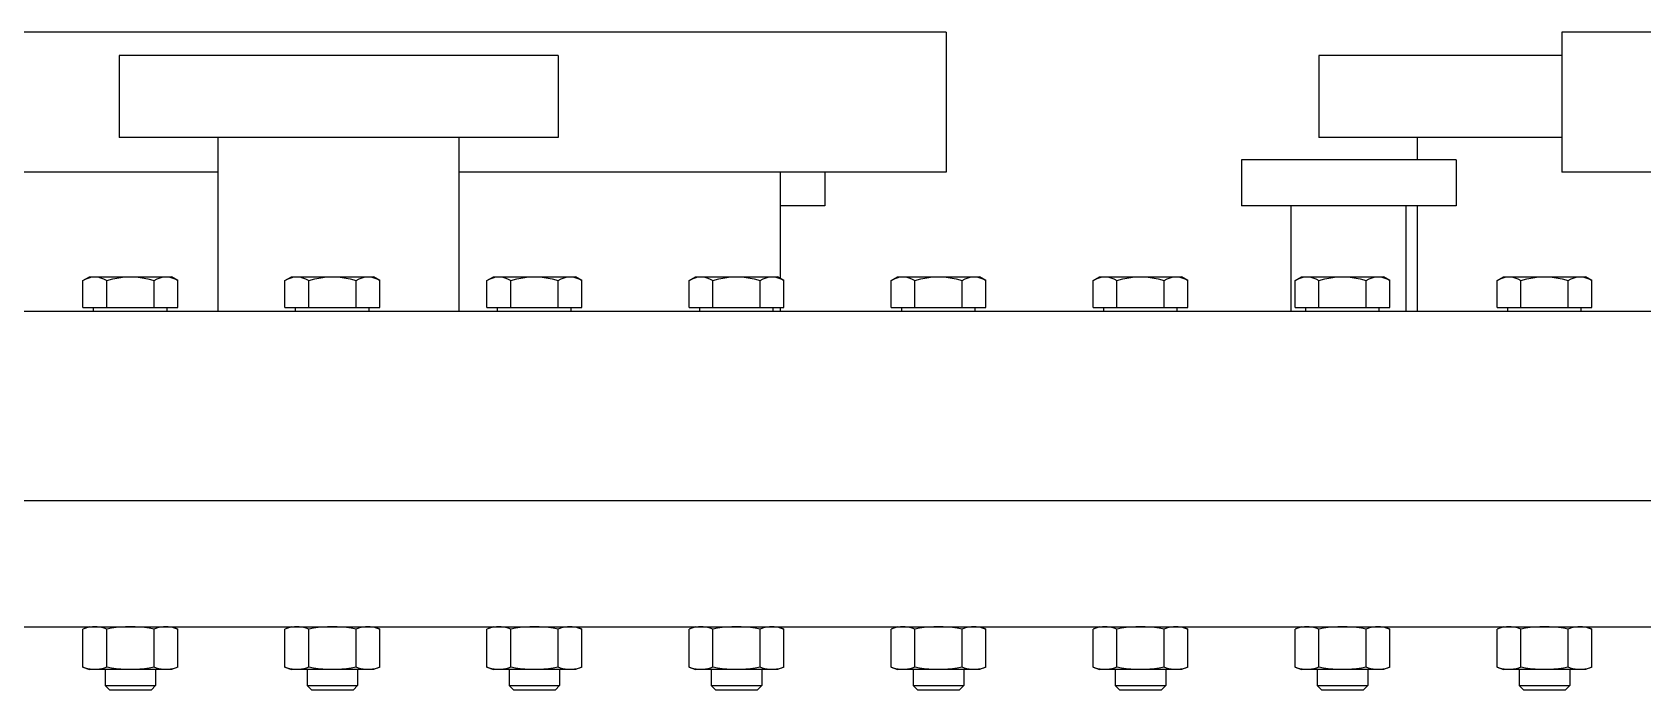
# Model space of a CAD drawing. Extents: x -50 to 48714, y -13211 to 6743.
# Drawn here: x 16857.5 to 17112.6, y -7622.6 to -7518.4 of the extents above; entities that cross this region are included whole.
import ezdxf

# ---------------------------------------------------------------- set-up
doc = ezdxf.new("R2010")
doc.units = 0
doc.header["$LTSCALE"] = 50
doc.layers.get('0').update_dxf_attribs({"linetype": 'CONTINUOUS'})
doc.layers.add('TEXT', color=2, linetype='CONTINUOUS')
doc.styles.add('STANDARD_H15', font='isocp.shx', dxfattribs={"height": 15})

# ---------------------------------------------------------------- blocks, each defined once
blk = doc.blocks.new('SMAB_S')
for p, q in [((2.25, 258.7), (-200.25, 258.7)), ((2.25, 258.7), (2.25, 236.5)), ((99.75, 258.7), (99.75, 236.5)), ((242.25, 258.7), (99.75, 258.7)), ((-128.75, 255), (-128.75, 242)), ((-59.25, 255), (-128.75, 255)), ((-59.25, 255), (-59.25, 242)), ((61.25, 255), (61.25, 242)), ((99.75, 255), (61.25, 255)), ((-59.25, 242), (-128.75, 242)), ((-113.1, 214.5), (-113.1, 242)), ((-74.9, 214.5), (-74.9, 242)), ((99.75, 242), (61.25, 242)), ((76.9, 238.5), (76.9, 242)), ((83, 238.5), (49, 238.5)), ((49, 238.5), (49, 231.2)), ((83, 238.5), (83, 231.2)), ((-113.1, 236.5), (-200.25, 236.5)), ((2.25, 236.5), (-74.9, 236.5)), ((-24, 219.66), (-24, 236.5)), ((-17, 236.5), (-17, 231.2)), ((232.13, 236.5), (99.75, 236.5)), ((-17, 231.2), (-24, 231.2)), ((83, 231.2), (49, 231.2)), ((56.9, 214.5), (56.9, 231.2)), ((75.1, 214.5), (75.1, 231.2)), ((76.9, 214.5), (76.9, 231.2)), ((-134.51, 219.37), (-133.5, 219.95)), ((-133.5, 219.95), (-120.5, 219.95)), ((-121.37, 219.95), (-120.91, 219.91)), ((-120.91, 219.91), (-120.45, 219.8)), ((-119.49, 219.37), (-120.5, 219.95)), ((-102.51, 219.37), (-101.5, 219.95)), ((-101.5, 219.95), (-88.5, 219.95)), ((-89.37, 219.95), (-88.91, 219.91)), ((-88.91, 219.91), (-88.45, 219.8)), ((-87.49, 219.37), (-88.5, 219.95)), ((-70.51, 219.37), (-69.5, 219.95)), ((-69.5, 219.95), (-56.5, 219.95)), ((-57.37, 219.95), (-56.91, 219.91)), ((-56.91, 219.91), (-56.45, 219.8)), ((-55.49, 219.37), (-56.5, 219.95)), ((-38.51, 219.37), (-37.5, 219.95)), ((-37.5, 219.95), (-24.5, 219.95)), ((-25.37, 219.95), (-24.91, 219.91)), ((-24.91, 219.91), (-24.45, 219.8)), ((-23.49, 219.37), (-24.5, 219.95)), ((-6.51, 219.37), (-5.5, 219.95)), ((-5.5, 219.95), (7.5, 219.95)), ((6.63, 219.95), (7.09, 219.91)), ((7.09, 219.91), (7.55, 219.8)), ((8.51, 219.37), (7.5, 219.95)), ((25.49, 219.37), (26.5, 219.95)), ((26.5, 219.95), (39.5, 219.95)), ((38.63, 219.95), (39.09, 219.91)), ((39.09, 219.91), (39.55, 219.8)), ((40.51, 219.37), (39.5, 219.95)), ((57.49, 219.37), (58.5, 219.95)), ((58.5, 219.95), (71.5, 219.95)), ((70.63, 219.95), (71.09, 219.91)), ((71.09, 219.91), (71.55, 219.8)), ((72.51, 219.37), (71.5, 219.95)), ((89.49, 219.37), (90.5, 219.95)), ((90.5, 219.95), (103.5, 219.95)), ((102.63, 219.95), (103.09, 219.91)), ((103.09, 219.91), (103.55, 219.8)), ((104.51, 219.37), (103.5, 219.95)), ((-134.51, 215.1), (-134.51, 219.37)), ((-130.75, 215.1), (-130.75, 219.37)), ((-123.25, 215.1), (-123.25, 219.37)), ((-119.49, 215.1), (-119.49, 219.37)), ((-102.51, 215.1), (-102.51, 219.37)), ((-98.75, 215.1), (-98.75, 219.37)), ((-91.25, 215.1), (-91.25, 219.37)), ((-87.49, 215.1), (-87.49, 219.37)), ((-70.51, 215.1), (-70.51, 219.37)), ((-66.75, 215.1), (-66.75, 219.37)), ((-59.25, 215.1), (-59.25, 219.37)), ((-55.49, 215.1), (-55.49, 219.37)), ((-38.51, 215.1), (-38.51, 219.37)), ((-34.75, 215.1), (-34.75, 219.37)), ((-27.25, 215.1), (-27.25, 219.37)), ((-23.49, 215.1), (-23.49, 219.37)), ((-6.51, 215.1), (-6.51, 219.37)), ((-2.75, 215.1), (-2.75, 219.37)), ((4.75, 215.1), (4.75, 219.37)), ((8.51, 215.1), (8.51, 219.37)), ((25.49, 215.1), (25.49, 219.37)), ((29.25, 215.1), (29.25, 219.37)), ((36.75, 215.1), (36.75, 219.37)), ((40.51, 215.1), (40.51, 219.37)), ((57.49, 215.1), (57.49, 219.37)), ((61.25, 215.1), (61.25, 219.37)), ((68.75, 215.1), (68.75, 219.37)), ((72.51, 215.1), (72.51, 219.37)), ((89.49, 215.1), (89.49, 219.37)), ((93.25, 215.1), (93.25, 219.37)), ((100.75, 215.1), (100.75, 219.37)), ((104.51, 215.1), (104.51, 219.37)), ((-364, 214.5), (366, 214.5)), ((-134.51, 215.1), (-119.49, 215.1)), ((-132.82, 214.5), (-132.82, 215.1)), ((-121.18, 214.5), (-121.18, 215.1)), ((-102.51, 215.1), (-87.49, 215.1)), ((-100.82, 214.5), (-100.82, 215.1)), ((-89.18, 214.5), (-89.18, 215.1)), ((-70.51, 215.1), (-55.49, 215.1)), ((-68.82, 214.5), (-68.82, 215.1)), ((-57.18, 214.5), (-57.18, 215.1)), ((-38.51, 215.1), (-23.49, 215.1)), ((-36.82, 214.5), (-36.82, 215.1)), ((-25.18, 214.5), (-25.18, 215.1)), ((-24, 214.5), (-24, 215.1)), ((-6.51, 215.1), (8.51, 215.1)), ((-4.82, 214.5), (-4.82, 215.1)), ((6.82, 214.5), (6.82, 215.1)), ((25.49, 215.1), (40.51, 215.1)), ((27.18, 214.5), (27.18, 215.1)), ((38.82, 214.5), (38.82, 215.1)), ((57.49, 215.1), (72.51, 215.1)), ((59.18, 214.5), (59.18, 215.1)), ((70.82, 214.5), (70.82, 215.1)), ((89.49, 215.1), (104.51, 215.1)), ((91.18, 214.5), (91.18, 215.1)), ((102.82, 214.5), (102.82, 215.1)), ((-364, 184.5), (366, 184.5)), ((-364, 164.5), (366, 164.5)), ((-133.5, 164.5), (-134.51, 164.13)), ((-134.51, 158.07), (-134.51, 164.13)), ((-130.75, 158.07), (-130.75, 164.13)), ((-123.25, 158.07), (-123.25, 164.13)), ((-120.5, 164.5), (-119.49, 164.13)), ((-119.49, 158.07), (-119.49, 164.13)), ((-101.5, 164.5), (-102.51, 164.13)), ((-102.51, 158.07), (-102.51, 164.13)), ((-98.75, 158.07), (-98.75, 164.13)), ((-91.25, 158.07), (-91.25, 164.13)), ((-88.5, 164.5), (-87.49, 164.13)), ((-87.49, 158.07), (-87.49, 164.13)), ((-69.5, 164.5), (-70.51, 164.13)), ((-70.51, 158.07), (-70.51, 164.13)), ((-66.75, 158.07), (-66.75, 164.13)), ((-59.25, 158.07), (-59.25, 164.13)), ((-56.5, 164.5), (-55.49, 164.13)), ((-55.49, 158.07), (-55.49, 164.13)), ((-37.5, 164.5), (-38.51, 164.13)), ((-38.51, 158.07), (-38.51, 164.13)), ((-34.75, 158.07), (-34.75, 164.13)), ((-27.25, 158.07), (-27.25, 164.13)), ((-24.5, 164.5), (-23.49, 164.13)), ((-23.49, 158.07), (-23.49, 164.13)), ((-5.5, 164.5), (-6.51, 164.13)), ((-6.51, 158.07), (-6.51, 164.13)), ((-2.75, 158.07), (-2.75, 164.13)), ((4.75, 158.07), (4.75, 164.13)), ((7.5, 164.5), (8.51, 164.13)), ((8.51, 158.07), (8.51, 164.13)), ((26.5, 164.5), (25.49, 164.13)), ((25.49, 158.07), (25.49, 164.13)), ((29.25, 158.07), (29.25, 164.13)), ((36.75, 158.07), (36.75, 164.13)), ((39.5, 164.5), (40.51, 164.13)), ((40.51, 158.07), (40.51, 164.13)), ((58.5, 164.5), (57.49, 164.13)), ((57.49, 158.07), (57.49, 164.13)), ((61.25, 158.07), (61.25, 164.13)), ((68.75, 158.07), (68.75, 164.13)), ((71.5, 164.5), (72.51, 164.13)), ((72.51, 158.07), (72.51, 164.13)), ((90.5, 164.5), (89.49, 164.13)), ((89.49, 158.07), (89.49, 164.13)), ((93.25, 158.07), (93.25, 164.13)), ((100.75, 158.07), (100.75, 164.13)), ((103.5, 164.5), (104.51, 164.13)), ((104.51, 158.07), (104.51, 164.13)), ((-134.51, 158.07), (-133.5, 157.7)), ((-120.5, 157.7), (-133.5, 157.7)), ((-131, 157.7), (-131, 155.18)), ((-123, 157.7), (-123, 155.18)), ((-119.49, 158.07), (-120.5, 157.7)), ((-102.51, 158.07), (-101.5, 157.7)), ((-88.5, 157.7), (-101.5, 157.7)), ((-99, 157.7), (-99, 155.18)), ((-91, 157.7), (-91, 155.18)), ((-87.49, 158.07), (-88.5, 157.7)), ((-70.51, 158.07), (-69.5, 157.7)), ((-56.5, 157.7), (-69.5, 157.7)), ((-67, 157.7), (-67, 155.18)), ((-59, 157.7), (-59, 155.18)), ((-55.49, 158.07), (-56.5, 157.7)), ((-38.51, 158.07), (-37.5, 157.7)), ((-24.5, 157.7), (-37.5, 157.7)), ((-35, 157.7), (-35, 155.18)), ((-27, 157.7), (-27, 155.18)), ((-23.49, 158.07), (-24.5, 157.7)), ((-6.51, 158.07), (-5.5, 157.7)), ((7.5, 157.7), (-5.5, 157.7)), ((-3, 157.7), (-3, 155.18)), ((5, 157.7), (5, 155.18)), ((8.51, 158.07), (7.5, 157.7)), ((25.49, 158.07), (26.5, 157.7)), ((39.5, 157.7), (26.5, 157.7)), ((29, 157.7), (29, 155.18)), ((37, 157.7), (37, 155.18)), ((40.51, 158.07), (39.5, 157.7)), ((57.49, 158.07), (58.5, 157.7)), ((71.5, 157.7), (58.5, 157.7)), ((61, 157.7), (61, 155.18)), ((69, 157.7), (69, 155.18)), ((72.51, 158.07), (71.5, 157.7)), ((89.49, 158.07), (90.5, 157.7)), ((103.5, 157.7), (90.5, 157.7)), ((93, 157.7), (93, 155.18)), ((101, 157.7), (101, 155.18)), ((104.51, 158.07), (103.5, 157.7)), ((-131, 155.18), (-123, 155.18)), ((-131, 155.18), (-130.32, 154.5)), ((-130.32, 154.5), (-123.68, 154.5)), ((-123, 155.18), (-123.68, 154.5)), ((-99, 155.18), (-91, 155.18)), ((-99, 155.18), (-98.32, 154.5)), ((-98.32, 154.5), (-91.68, 154.5)), ((-91, 155.18), (-91.68, 154.5)), ((-67, 155.18), (-59, 155.18)), ((-67, 155.18), (-66.32, 154.5)), ((-66.32, 154.5), (-59.68, 154.5)), ((-59, 155.18), (-59.68, 154.5)), ((-35, 155.18), (-27, 155.18)), ((-35, 155.18), (-34.32, 154.5)), ((-34.32, 154.5), (-27.68, 154.5)), ((-27, 155.18), (-27.68, 154.5)), ((-3, 155.18), (5, 155.18)), ((-3, 155.18), (-2.32, 154.5)), ((-2.32, 154.5), (4.32, 154.5)), ((5, 155.18), (4.32, 154.5)), ((29, 155.18), (37, 155.18)), ((29, 155.18), (29.68, 154.5)), ((29.68, 154.5), (36.32, 154.5)), ((37, 155.18), (36.32, 154.5)), ((61, 155.18), (69, 155.18)), ((61, 155.18), (61.68, 154.5)), ((61.68, 154.5), (68.32, 154.5)), ((69, 155.18), (68.32, 154.5)), ((93, 155.18), (93.68, 154.5)), ((93, 155.18), (101, 155.18)), ((93.68, 154.5), (100.32, 154.5)), ((101, 155.18), (100.32, 154.5))]:
    blk.add_line(p, q)
for points in [[(-134.51, 219.37), (-134.02, 219.62), (-133.55, 219.8), (-133.09, 219.91), (-132.63, 219.95)], [(-132.63, 219.95), (-132.17, 219.91), (-131.71, 219.8), (-131.24, 219.62), (-130.75, 219.37)], [(-130.75, 219.37), (-129.78, 219.62), (-128.84, 219.8), (-127.92, 219.91), (-127, 219.95)], [(-127, 219.95), (-126.08, 219.91), (-125.15, 219.8), (-124.21, 219.62), (-123.25, 219.37)], [(-123.25, 219.37), (-122.76, 219.62), (-122.29, 219.8), (-121.83, 219.91), (-121.37, 219.95)], [(-120.45, 219.8), (-119.98, 219.62), (-119.49, 219.37)], [(-102.51, 219.37), (-102.02, 219.62), (-101.55, 219.8), (-101.09, 219.91), (-100.63, 219.95)], [(-100.63, 219.95), (-100.17, 219.91), (-99.71, 219.8), (-99.24, 219.62), (-98.75, 219.37)], [(-98.75, 219.37), (-97.78, 219.62), (-96.84, 219.8), (-95.92, 219.91), (-95, 219.95)], [(-95, 219.95), (-94.08, 219.91), (-93.15, 219.8), (-92.21, 219.62), (-91.25, 219.37)], [(-91.25, 219.37), (-90.76, 219.62), (-90.29, 219.8), (-89.83, 219.91), (-89.37, 219.95)], [(-88.45, 219.8), (-87.98, 219.62), (-87.49, 219.37)], [(-70.51, 219.37), (-70.02, 219.62), (-69.55, 219.8), (-69.09, 219.91), (-68.63, 219.95)], [(-68.63, 219.95), (-68.17, 219.91), (-67.71, 219.8), (-67.24, 219.62), (-66.75, 219.37)], [(-66.75, 219.37), (-65.78, 219.62), (-64.84, 219.8), (-63.92, 219.91), (-63, 219.95)], [(-63, 219.95), (-62.08, 219.91), (-61.15, 219.8), (-60.21, 219.62), (-59.25, 219.37)], [(-59.25, 219.37), (-58.76, 219.62), (-58.29, 219.8), (-57.83, 219.91), (-57.37, 219.95)], [(-56.45, 219.8), (-55.98, 219.62), (-55.49, 219.37)], [(-38.51, 219.37), (-38.02, 219.62), (-37.55, 219.8), (-37.09, 219.91), (-36.63, 219.95)], [(-36.63, 219.95), (-36.17, 219.91), (-35.71, 219.8), (-35.24, 219.62), (-34.75, 219.37)], [(-34.75, 219.37), (-33.78, 219.62), (-32.84, 219.8), (-31.92, 219.91), (-31, 219.95)], [(-31, 219.95), (-30.08, 219.91), (-29.15, 219.8), (-28.21, 219.62), (-27.25, 219.37)], [(-27.25, 219.37), (-26.76, 219.62), (-26.29, 219.8), (-25.83, 219.91), (-25.37, 219.95)], [(-24.45, 219.8), (-23.98, 219.62), (-23.49, 219.37)], [(-6.51, 219.37), (-6.02, 219.62), (-5.55, 219.8), (-5.09, 219.91), (-4.63, 219.95)], [(-4.63, 219.95), (-4.17, 219.91), (-3.71, 219.8), (-3.24, 219.62), (-2.75, 219.37)], [(-2.75, 219.37), (-1.78, 219.62), (-0.84, 219.8), (0.08, 219.91), (1, 219.95)], [(1, 219.95), (1.92, 219.91), (2.85, 219.8), (3.79, 219.62), (4.75, 219.37)], [(4.75, 219.37), (5.24, 219.62), (5.71, 219.8), (6.17, 219.91), (6.63, 219.95)], [(7.55, 219.8), (8.02, 219.62), (8.51, 219.37)], [(25.49, 219.37), (25.98, 219.62), (26.45, 219.8), (26.91, 219.91), (27.37, 219.95)], [(27.37, 219.95), (27.83, 219.91), (28.29, 219.8), (28.76, 219.62), (29.25, 219.37)], [(29.25, 219.37), (30.22, 219.62), (31.16, 219.8), (32.08, 219.91), (33, 219.95)], [(33, 219.95), (33.92, 219.91), (34.85, 219.8), (35.79, 219.62), (36.75, 219.37)], [(36.75, 219.37), (37.24, 219.62), (37.71, 219.8), (38.17, 219.91), (38.63, 219.95)], [(39.55, 219.8), (40.02, 219.62), (40.51, 219.37)], [(57.49, 219.37), (57.98, 219.62), (58.45, 219.8), (58.91, 219.91), (59.37, 219.95)], [(59.37, 219.95), (59.83, 219.91), (60.29, 219.8), (60.76, 219.62), (61.25, 219.37)], [(61.25, 219.37), (62.22, 219.62), (63.16, 219.8), (64.08, 219.91), (65, 219.95)], [(65, 219.95), (65.92, 219.91), (66.85, 219.8), (67.79, 219.62), (68.75, 219.37)], [(68.75, 219.37), (69.24, 219.62), (69.71, 219.8), (70.17, 219.91), (70.63, 219.95)], [(71.55, 219.8), (72.02, 219.62), (72.51, 219.37)], [(89.49, 219.37), (89.98, 219.62), (90.45, 219.8), (90.91, 219.91), (91.37, 219.95)], [(91.37, 219.95), (91.83, 219.91), (92.29, 219.8), (92.76, 219.62), (93.25, 219.37)], [(93.25, 219.37), (94.22, 219.62), (95.16, 219.8), (96.08, 219.91), (97, 219.95)], [(97, 219.95), (97.92, 219.91), (98.85, 219.8), (99.79, 219.62), (100.75, 219.37)], [(100.75, 219.37), (101.24, 219.62), (101.71, 219.8), (102.17, 219.91), (102.63, 219.95)], [(103.55, 219.8), (104.02, 219.62), (104.51, 219.37)], [(-132.63, 164.5), (-133, 164.48), (-133.37, 164.44), (-133.75, 164.36), (-134.12, 164.26), (-134.51, 164.13)], [(-130.75, 164.13), (-131.14, 164.26), (-131.51, 164.36), (-131.88, 164.44), (-132.26, 164.48), (-132.63, 164.5)], [(-127, 164.5), (-127.75, 164.48), (-128.5, 164.44), (-129.24, 164.36), (-129.99, 164.26), (-130.75, 164.13)], [(-123.25, 164.13), (-124.01, 164.26), (-124.76, 164.36), (-125.51, 164.44), (-126.26, 164.48), (-127, 164.5)], [(-121.37, 164.5), (-121.74, 164.48), (-122.12, 164.44), (-122.49, 164.36), (-122.86, 164.26), (-123.25, 164.13)], [(-119.49, 164.13), (-119.88, 164.26), (-120.25, 164.36), (-120.63, 164.44), (-121, 164.48), (-121.37, 164.5)], [(-100.63, 164.5), (-101, 164.48), (-101.37, 164.44), (-101.75, 164.36), (-102.12, 164.26), (-102.51, 164.13)], [(-98.75, 164.13), (-99.14, 164.26), (-99.51, 164.36), (-99.88, 164.44), (-100.26, 164.48), (-100.63, 164.5)], [(-95, 164.5), (-95.75, 164.48), (-96.5, 164.44), (-97.24, 164.36), (-97.99, 164.26), (-98.75, 164.13)], [(-91.25, 164.13), (-92.01, 164.26), (-92.76, 164.36), (-93.51, 164.44), (-94.26, 164.48), (-95, 164.5)], [(-89.37, 164.5), (-89.74, 164.48), (-90.12, 164.44), (-90.49, 164.36), (-90.86, 164.26), (-91.25, 164.13)], [(-87.49, 164.13), (-87.88, 164.26), (-88.25, 164.36), (-88.63, 164.44), (-89, 164.48), (-89.37, 164.5)], [(-68.63, 164.5), (-69, 164.48), (-69.37, 164.44), (-69.75, 164.36), (-70.12, 164.26), (-70.51, 164.13)], [(-66.75, 164.13), (-67.14, 164.26), (-67.51, 164.36), (-67.88, 164.44), (-68.26, 164.48), (-68.63, 164.5)], [(-63, 164.5), (-63.75, 164.48), (-64.5, 164.44), (-65.24, 164.36), (-65.99, 164.26), (-66.75, 164.13)], [(-59.25, 164.13), (-60.01, 164.26), (-60.76, 164.36), (-61.51, 164.44), (-62.26, 164.48), (-63, 164.5)], [(-57.37, 164.5), (-57.74, 164.48), (-58.12, 164.44), (-58.49, 164.36), (-58.86, 164.26), (-59.25, 164.13)], [(-55.49, 164.13), (-55.88, 164.26), (-56.25, 164.36), (-56.63, 164.44), (-57, 164.48), (-57.37, 164.5)], [(-36.63, 164.5), (-37, 164.48), (-37.37, 164.44), (-37.75, 164.36), (-38.12, 164.26), (-38.51, 164.13)], [(-34.75, 164.13), (-35.14, 164.26), (-35.51, 164.36), (-35.88, 164.44), (-36.26, 164.48), (-36.63, 164.5)], [(-31, 164.5), (-31.75, 164.48), (-32.5, 164.44), (-33.24, 164.36), (-33.99, 164.26), (-34.75, 164.13)], [(-27.25, 164.13), (-28.01, 164.26), (-28.76, 164.36), (-29.51, 164.44), (-30.26, 164.48), (-31, 164.5)], [(-25.37, 164.5), (-25.74, 164.48), (-26.12, 164.44), (-26.49, 164.36), (-26.86, 164.26), (-27.25, 164.13)], [(-23.49, 164.13), (-23.88, 164.26), (-24.25, 164.36), (-24.63, 164.44), (-25, 164.48), (-25.37, 164.5)], [(-4.63, 164.5), (-5, 164.48), (-5.37, 164.44), (-5.75, 164.36), (-6.12, 164.26), (-6.51, 164.13)], [(-2.75, 164.13), (-3.14, 164.26), (-3.51, 164.36), (-3.88, 164.44), (-4.26, 164.48), (-4.63, 164.5)], [(1, 164.5), (0.25, 164.48), (-0.5, 164.44), (-1.24, 164.36), (-1.99, 164.26), (-2.75, 164.13)], [(4.75, 164.13), (3.99, 164.26), (3.24, 164.36), (2.49, 164.44), (1.74, 164.48), (1, 164.5)], [(6.63, 164.5), (6.26, 164.48), (5.88, 164.44), (5.51, 164.36), (5.14, 164.26), (4.75, 164.13)], [(8.51, 164.13), (8.12, 164.26), (7.75, 164.36), (7.37, 164.44), (7, 164.48), (6.63, 164.5)], [(27.37, 164.5), (27, 164.48), (26.63, 164.44), (26.25, 164.36), (25.88, 164.26), (25.49, 164.13)], [(29.25, 164.13), (28.86, 164.26), (28.49, 164.36), (28.12, 164.44), (27.74, 164.48), (27.37, 164.5)], [(33, 164.5), (32.25, 164.48), (31.5, 164.44), (30.76, 164.36), (30.01, 164.26), (29.25, 164.13)], [(36.75, 164.13), (35.99, 164.26), (35.24, 164.36), (34.49, 164.44), (33.74, 164.48), (33, 164.5)], [(38.63, 164.5), (38.26, 164.48), (37.88, 164.44), (37.51, 164.36), (37.14, 164.26), (36.75, 164.13)], [(40.51, 164.13), (40.12, 164.26), (39.75, 164.36), (39.37, 164.44), (39, 164.48), (38.63, 164.5)], [(59.37, 164.5), (59, 164.48), (58.63, 164.44), (58.25, 164.36), (57.88, 164.26), (57.49, 164.13)], [(61.25, 164.13), (60.86, 164.26), (60.49, 164.36), (60.12, 164.44), (59.74, 164.48), (59.37, 164.5)], [(65, 164.5), (64.25, 164.48), (63.5, 164.44), (62.76, 164.36), (62.01, 164.26), (61.25, 164.13)], [(68.75, 164.13), (67.99, 164.26), (67.24, 164.36), (66.49, 164.44), (65.74, 164.48), (65, 164.5)], [(70.63, 164.5), (70.26, 164.48), (69.88, 164.44), (69.51, 164.36), (69.14, 164.26), (68.75, 164.13)], [(72.51, 164.13), (72.12, 164.26), (71.75, 164.36), (71.37, 164.44), (71, 164.48), (70.63, 164.5)], [(91.37, 164.5), (91, 164.48), (90.63, 164.44), (90.25, 164.36), (89.88, 164.26), (89.49, 164.13)], [(93.25, 164.13), (92.86, 164.26), (92.49, 164.36), (92.12, 164.44), (91.74, 164.48), (91.37, 164.5)], [(97, 164.5), (96.25, 164.48), (95.5, 164.44), (94.76, 164.36), (94.01, 164.26), (93.25, 164.13)], [(100.75, 164.13), (99.99, 164.26), (99.24, 164.36), (98.49, 164.44), (97.74, 164.48), (97, 164.5)], [(102.63, 164.5), (102.26, 164.48), (101.88, 164.44), (101.51, 164.36), (101.14, 164.26), (100.75, 164.13)], [(104.51, 164.13), (104.12, 164.26), (103.75, 164.36), (103.37, 164.44), (103, 164.48), (102.63, 164.5)], [(-132.63, 157.7), (-133, 157.72), (-133.37, 157.76), (-133.75, 157.84), (-134.12, 157.94), (-134.51, 158.07)], [(-130.75, 158.07), (-131.14, 157.94), (-131.51, 157.84), (-131.88, 157.76), (-132.26, 157.72), (-132.63, 157.7)], [(-127, 157.7), (-127.75, 157.72), (-128.5, 157.76), (-129.24, 157.84), (-129.99, 157.94), (-130.75, 158.07)], [(-123.25, 158.07), (-124.01, 157.94), (-124.76, 157.84), (-125.51, 157.76), (-126.26, 157.72), (-127, 157.7)], [(-121.37, 157.7), (-121.74, 157.72), (-122.12, 157.76), (-122.49, 157.84), (-122.86, 157.94), (-123.25, 158.07)], [(-119.49, 158.07), (-119.88, 157.94), (-120.25, 157.84), (-120.63, 157.76), (-121, 157.72), (-121.37, 157.7)], [(-100.63, 157.7), (-101, 157.72), (-101.37, 157.76), (-101.75, 157.84), (-102.12, 157.94), (-102.51, 158.07)], [(-98.75, 158.07), (-99.14, 157.94), (-99.51, 157.84), (-99.88, 157.76), (-100.26, 157.72), (-100.63, 157.7)], [(-95, 157.7), (-95.75, 157.72), (-96.5, 157.76), (-97.24, 157.84), (-97.99, 157.94), (-98.75, 158.07)], [(-91.25, 158.07), (-92.01, 157.94), (-92.76, 157.84), (-93.51, 157.76), (-94.26, 157.72), (-95, 157.7)], [(-89.37, 157.7), (-89.74, 157.72), (-90.12, 157.76), (-90.49, 157.84), (-90.86, 157.94), (-91.25, 158.07)], [(-87.49, 158.07), (-87.88, 157.94), (-88.25, 157.84), (-88.63, 157.76), (-89, 157.72), (-89.37, 157.7)], [(-68.63, 157.7), (-69, 157.72), (-69.37, 157.76), (-69.75, 157.84), (-70.12, 157.94), (-70.51, 158.07)], [(-66.75, 158.07), (-67.14, 157.94), (-67.51, 157.84), (-67.88, 157.76), (-68.26, 157.72), (-68.63, 157.7)], [(-63, 157.7), (-63.75, 157.72), (-64.5, 157.76), (-65.24, 157.84), (-65.99, 157.94), (-66.75, 158.07)], [(-59.25, 158.07), (-60.01, 157.94), (-60.76, 157.84), (-61.51, 157.76), (-62.26, 157.72), (-63, 157.7)], [(-57.37, 157.7), (-57.74, 157.72), (-58.12, 157.76), (-58.49, 157.84), (-58.86, 157.94), (-59.25, 158.07)], [(-55.49, 158.07), (-55.88, 157.94), (-56.25, 157.84), (-56.63, 157.76), (-57, 157.72), (-57.37, 157.7)], [(-36.63, 157.7), (-37, 157.72), (-37.37, 157.76), (-37.75, 157.84), (-38.12, 157.94), (-38.51, 158.07)], [(-34.75, 158.07), (-35.14, 157.94), (-35.51, 157.84), (-35.88, 157.76), (-36.26, 157.72), (-36.63, 157.7)], [(-31, 157.7), (-31.75, 157.72), (-32.5, 157.76), (-33.24, 157.84), (-33.99, 157.94), (-34.75, 158.07)], [(-27.25, 158.07), (-28.01, 157.94), (-28.76, 157.84), (-29.51, 157.76), (-30.26, 157.72), (-31, 157.7)], [(-25.37, 157.7), (-25.74, 157.72), (-26.12, 157.76), (-26.49, 157.84), (-26.86, 157.94), (-27.25, 158.07)], [(-23.49, 158.07), (-23.88, 157.94), (-24.25, 157.84), (-24.63, 157.76), (-25, 157.72), (-25.37, 157.7)], [(-4.63, 157.7), (-5, 157.72), (-5.37, 157.76), (-5.75, 157.84), (-6.12, 157.94), (-6.51, 158.07)], [(-2.75, 158.07), (-3.14, 157.94), (-3.51, 157.84), (-3.88, 157.76), (-4.26, 157.72), (-4.63, 157.7)], [(1, 157.7), (0.25, 157.72), (-0.5, 157.76), (-1.24, 157.84), (-1.99, 157.94), (-2.75, 158.07)], [(4.75, 158.07), (3.99, 157.94), (3.24, 157.84), (2.49, 157.76), (1.74, 157.72), (1, 157.7)], [(6.63, 157.7), (6.26, 157.72), (5.88, 157.76), (5.51, 157.84), (5.14, 157.94), (4.75, 158.07)], [(8.51, 158.07), (8.12, 157.94), (7.75, 157.84), (7.37, 157.76), (7, 157.72), (6.63, 157.7)], [(27.37, 157.7), (27, 157.72), (26.63, 157.76), (26.25, 157.84), (25.88, 157.94), (25.49, 158.07)], [(29.25, 158.07), (28.86, 157.94), (28.49, 157.84), (28.12, 157.76), (27.74, 157.72), (27.37, 157.7)], [(33, 157.7), (32.25, 157.72), (31.5, 157.76), (30.76, 157.84), (30.01, 157.94), (29.25, 158.07)], [(36.75, 158.07), (35.99, 157.94), (35.24, 157.84), (34.49, 157.76), (33.74, 157.72), (33, 157.7)], [(38.63, 157.7), (38.26, 157.72), (37.88, 157.76), (37.51, 157.84), (37.14, 157.94), (36.75, 158.07)], [(40.51, 158.07), (40.12, 157.94), (39.75, 157.84), (39.37, 157.76), (39, 157.72), (38.63, 157.7)], [(59.37, 157.7), (59, 157.72), (58.63, 157.76), (58.25, 157.84), (57.88, 157.94), (57.49, 158.07)], [(61.25, 158.07), (60.86, 157.94), (60.49, 157.84), (60.12, 157.76), (59.74, 157.72), (59.37, 157.7)], [(65, 157.7), (64.25, 157.72), (63.5, 157.76), (62.76, 157.84), (62.01, 157.94), (61.25, 158.07)], [(68.75, 158.07), (67.99, 157.94), (67.24, 157.84), (66.49, 157.76), (65.74, 157.72), (65, 157.7)], [(70.63, 157.7), (70.26, 157.72), (69.88, 157.76), (69.51, 157.84), (69.14, 157.94), (68.75, 158.07)], [(72.51, 158.07), (72.12, 157.94), (71.75, 157.84), (71.37, 157.76), (71, 157.72), (70.63, 157.7)], [(91.37, 157.7), (91, 157.72), (90.63, 157.76), (90.25, 157.84), (89.88, 157.94), (89.49, 158.07)], [(93.25, 158.07), (92.86, 157.94), (92.49, 157.84), (92.12, 157.76), (91.74, 157.72), (91.37, 157.7)], [(97, 157.7), (96.25, 157.72), (95.5, 157.76), (94.76, 157.84), (94.01, 157.94), (93.25, 158.07)], [(100.75, 158.07), (99.99, 157.94), (99.24, 157.84), (98.49, 157.76), (97.74, 157.72), (97, 157.7)], [(102.63, 157.7), (102.26, 157.72), (101.88, 157.76), (101.51, 157.84), (101.14, 157.94), (100.75, 158.07)], [(104.51, 158.07), (104.12, 157.94), (103.75, 157.84), (103.37, 157.76), (103, 157.72), (102.63, 157.7)]]:
    blk.add_lwpolyline(points)
at = {"layer": 'TEXT', "style": 'STANDARD_H15', "flags": 1}
for tag, p in [('ID', (-456.04, -473.35)), ('BEZ', (-456.04, -501.85)), ('KURZBEZ', (-456.04, -530.35)), ('SPARTE', (-456.04, -558.85)), ('FIRMA', (-456.04, -587.35)), ('PREIS', (-456.04, -615.85)), ('AUSSCHR', (-456.04, -644.35)), ('BEST', (-456.04, -672.85)), ('LIEFER', (-456.04, -701.35)), ('STATUS', (-456.04, -729.85)), ('BEMERK', (-456.04, -758.35))]:
    blk.add_attdef(tag, p, '', height=15, dxfattribs=at)

msp = doc.modelspace()

# ---------------------------------------------------------------- block references
msp.add_blockref('SMAB_S', (17000, -7777.09))

doc.saveas('drawing.dxf')
